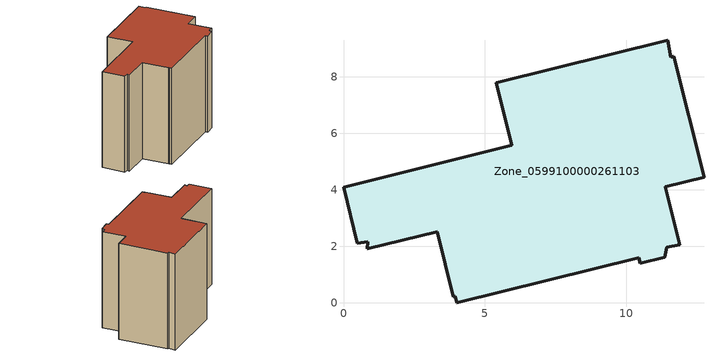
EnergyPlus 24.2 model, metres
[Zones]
Zone_0599100000261103
 floor ground (C_G): 11.69,8.72 12.75,4.44 11.38,4.1 11.89,2.06 11.43,1.96 11.35,1.62 10.5,1.4 10.45,1.59 4.01,0 3.96,0.23 3.89,0.22 3.32,2.52 0.83,1.91 0.86,2.17 0.48,2.1 0,4.09 5.95,5.57 5.4,7.79 11.48,9.29 11.57,8.69 z0
 wall outside (C_F): 3.32,2.52 3.89,0.22 3.96,0.23 4.01,0 10.45,1.59 10.5,1.4 11.35,1.62 11.43,1.96 11.89,2.06 11.38,4.1 12.75,4.44 11.69,8.72 11.57,8.69 11.48,9.29 5.4,7.79 5.95,5.57 0,4.09 0.48,2.1 0.86,2.17 0.83,1.91 3.32,2.52 z0:8.71
 roof outside (C_R): 12.75,4.44 11.69,8.72 11.57,8.69 11.48,9.29 5.4,7.79 5.95,5.57 0,4.09 0.48,2.1 0.86,2.17 0.83,1.91 3.32,2.52 3.89,0.22 3.96,0.23 4.01,0 10.45,1.59 10.5,1.4 11.35,1.62 11.43,1.96 11.89,2.06 11.38,4.1 z8.71
[BUILDING]
Pand.0599100000261103: North Axis=0; Terrain=City; Loads Convergence Tolerance Value=0.04; Temperature Convergence Tolerance Value=0.4; Solar Distribution=FullExterior; Maximum Number of Warmup Days=25; Minimum Number of Warmup Days=1
[Site:Location]
Rotterdam.The.Hague.AP_ZH_NLD Design_Conditions: Latitude=51.96; Longitude=4.45; Time Zone=1; Elevation=-4.5
[SITE:GROUNDTEMPERATURE:BUILDINGSURFACE]
18, 18, 18, 18, 18, 18, 18, 18, 18, 18, 18, 18
[MATERIAL] Thermal Absorptance=0.9; Solar Absorptance=0.7; Visible Absorptance=0.7
Name | Roughness | Thickness | Conductivity | Density | Specific Heat
G.TI.1965-1974 | MediumSmooth | 0.15 | 0.882353 | 540 | 1210
F.TI.1965-1974 | Rough | 0.3 | 0.697674 | 1920 | 840
R.TI.1965-1974 | MediumRough | 0.2 | 0.232558 | 1500 | 1000
[CONSTRUCTION]
C_G: G.TI.1965-1974
C_F: F.TI.1965-1974
C_R: R.TI.1965-1974
[ZONE]
Zone_0599100000261103: Type=1; Multiplier=1; Ceiling Height=Autocalculate; Volume=Autocalculate; Floor Area=autocalculate; Part of Total Floor Area=Yes
[ZONEINFILTRATION:DESIGNFLOWRATE]
Infil_Zone_0599100000261103: Zone or ZoneList or Space or SpaceList=Zone_0599100000261103; Schedule=AlwaysOn; Design Flow Rate Calculation Method=Flow/Area; Flow Rate per Floor Area=0.003; Constant Term Coefficient=1; Temperature Term Coefficient=0; Velocity Term Coefficient=0; Velocity Squared Term Coefficient=0
[HVACTEMPLATE:ZONE:IDEALLOADSAIRSYSTEM]
Zone_0599100000261103: Maximum Heating Supply Air Temperature=50; Minimum Cooling Supply Air Temperature=13; Maximum Heating Supply Air Humidity Ratio=0.0156; Minimum Cooling Supply Air Humidity Ratio=0.0077; Heating Limit=NoLimit; Cooling Limit=NoLimit; Dehumidification Control Type=ConstantSensibleHeatRatio; Cooling Sensible Heat Ratio=0.7; Dehumidification Setpoint=60; Humidification Control Type=None; Humidification Setpoint=30; Outdoor Air Method=None; Outdoor Air Flow Rate per Person=0.00944; Outdoor Air Flow Rate per Zone Floor Area=0; Outdoor Air Flow Rate per Zone=0; Demand Controlled Ventilation Type=None; Outdoor Air Economizer Type=NoEconomizer; Heat Recovery Type=None; Sensible Heat Recovery Effectiveness=0.7; Latent Heat Recovery Effectiveness=0.65
[ZONECONTROL:THERMOSTAT]
ThermostatControl_Zone_0599100000261103: Zone or ZoneList=Zone_0599100000261103; Control Type Schedule=DualSetpointControlType; Control 1=Thermostat_Zone_0599100000261103; Temperature Difference Between Cutout And Setpoint=0
[THERMOSTATSETPOINT:DUALSETPOINT]
Thermostat_Zone_0599100000261103: Heating Setpoint Temperature Schedule=HeatingSetpoint_Zone_0599100000261103; Cooling Setpoint Temperature Schedule=CoolingSetpoint_Zone_0599100000261103
[SCHEDULE:COMPACT]
HeatingSetpoint_Zone_0599100000261103: Through: 12/31, For: AllDays, Until: 24:00, 21
CoolingSetpoint_Zone_0599100000261103: Through: 12/31, For: AllDays, Until: 24:00, 24
DualSetpointControlType: Through: 12/31, For: AllDays, Until: 24:00, 4
AlwaysOn: Through: 12/31, For: AllDays, Until: 24:00, 1
